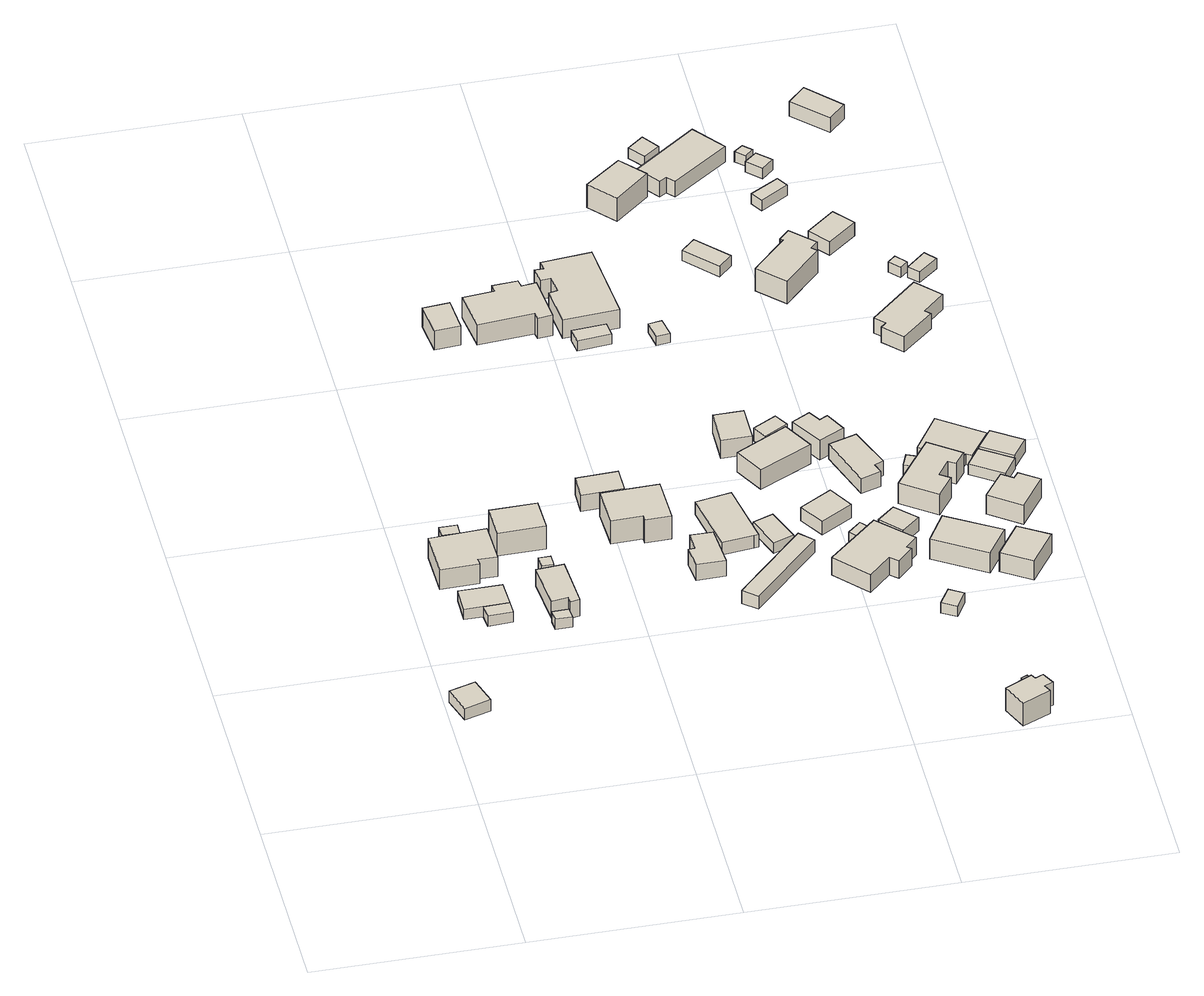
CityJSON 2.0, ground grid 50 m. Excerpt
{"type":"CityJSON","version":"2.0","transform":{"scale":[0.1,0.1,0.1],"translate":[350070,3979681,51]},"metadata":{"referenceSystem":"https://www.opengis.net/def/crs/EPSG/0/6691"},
"CityObjects":{
"building1":{"type":"Building","attributes":{"measuredHeight":3.3},"geometry":[{"type":"Solid","lod":"1","boundaries":[[[[0,1,2,3]],[[2,4,5,3]],[[1,6,4,2]],[[0,7,6,1]],[[3,5,7,0]],[[4,6,7,5]]]]}]},
"building2":{"type":"Building","attributes":{"measuredHeight":3.3},"geometry":[{"type":"Solid","lod":"1","boundaries":[[[[8,9,10,11,12]],[[11,13,14,12]],[[10,15,13,11]],[[9,16,15,10]],[[8,17,16,9]],[[12,14,17,8]],[[13,15,16,17,14]]]]}]},
"building3":{"type":"Building","attributes":{"measuredHeight":3},"geometry":[{"type":"Solid","lod":"1","boundaries":[[[[10,18,19,11]],[[19,20,13,11]],[[18,21,20,19]],[[10,15,21,18]],[[11,13,15,10]],[[20,21,15,13]]]]}]},
"building4":{"type":"Building","attributes":{"measuredHeight":7.9},"geometry":[{"type":"Solid","lod":"1","boundaries":[[[[22,23,24,25,26,27]],[[26,28,29,27]],[[25,30,28,26]],[[24,31,30,25]],[[23,32,31,24]],[[22,33,32,23]],[[27,29,33,22]],[[28,30,31,32,33,29]]]]}]},
"building5":{"type":"Building","attributes":{"measuredHeight":3.9},"geometry":[{"type":"Solid","lod":"1","boundaries":[[[[34,35,36,37]],[[36,38,39,37]],[[35,40,38,36]],[[34,41,40,35]],[[37,39,41,34]],[[38,40,41,39]]]]}]},
"building6":{"type":"Building","attributes":{"measuredHeight":3},"geometry":[{"type":"Solid","lod":"1","boundaries":[[[[42,43,44,45]],[[44,46,47,45]],[[43,48,46,44]],[[42,49,48,43]],[[45,47,49,42]],[[46,48,49,47]]]]}]},
"building7":{"type":"Building","attributes":{"measuredHeight":6},"geometry":[{"type":"Solid","lod":"1","boundaries":[[[[50,51,52,53,54,55]],[[54,56,57,55]],[[53,58,56,54]],[[52,59,58,53]],[[51,60,59,52]],[[50,61,60,51]],[[55,57,61,50]],[[56,58,59,60,61,57]]]]}]},
"building8":{"type":"Building","attributes":{"measuredHeight":8},"geometry":[{"type":"Solid","lod":"1","boundaries":[[[[62,63,64,65]],[[64,66,67,65]],[[63,68,66,64]],[[62,69,68,63]],[[65,67,69,62]],[[66,68,69,67]]]]}]},
"building9":{"type":"Building","attributes":{"measuredHeight":3},"geometry":[{"type":"Solid","lod":"1","boundaries":[[[[70,71,72,73]],[[72,74,75,73]],[[71,76,74,72]],[[70,77,76,71]],[[73,75,77,70]],[[74,76,77,75]]]]}]},
"building10":{"type":"Building","attributes":{"measuredHeight":6.2},"geometry":[{"type":"Solid","lod":"1","boundaries":[[[[78,79,80,81]],[[80,82,83,81]],[[79,84,82,80]],[[78,85,84,79]],[[81,83,85,78]],[[82,84,85,83]]]]}]},
"building11":{"type":"Building","attributes":{"measuredHeight":5.9},"geometry":[{"type":"Solid","lod":"1","boundaries":[[[[86,87,88,89]],[[88,90,91,89]],[[87,92,90,88]],[[86,93,92,87]],[[89,91,93,86]],[[90,92,93,91]]]]}]},
"building12":{"type":"Building","attributes":{"measuredHeight":8},"geometry":[{"type":"Solid","lod":"1","boundaries":[[[[94,95,96,97,98,99]],[[98,100,101,99]],[[97,102,100,98]],[[96,103,102,97]],[[95,104,103,96]],[[94,105,104,95]],[[99,101,105,94]],[[100,102,103,104,105,101]]]]}]},
"building13":{"type":"Building","attributes":{"measuredHeight":4.6},"geometry":[{"type":"Solid","lod":"1","boundaries":[[[[106,107,108,109,110,111]],[[110,112,113,111]],[[109,114,112,110]],[[108,115,114,109]],[[107,116,115,108]],[[106,117,116,107]],[[111,113,117,106]],[[112,114,115,116,117,113]]]]}]},
"building14":{"type":"Building","attributes":{"measuredHeight":7.8},"geometry":[{"type":"Solid","lod":"1","boundaries":[[[[118,119,120,121,122,123,124,125,126,127]],[[126,128,129,127]],[[125,130,128,126]],[[124,131,130,125]],[[123,132,131,124]],[[122,133,132,123]],[[121,134,133,122]],[[120,135,134,121]],[[119,136,135,120]],[[118,137,136,119]],[[127,129,137,118]],[[128,130,131,132,133,134,135,136,137,129]]]]}]},
"building15":{"type":"Building","attributes":{"measuredHeight":4.3},"geometry":[{"type":"Solid","lod":"1","boundaries":[[[[138,139,140,141,142]],[[141,143,144,142]],[[140,145,143,141]],[[139,146,145,140]],[[138,147,146,139]],[[142,144,147,138]],[[143,145,146,147,144]]]]}]},
"building16":{"type":"Building","attributes":{"measuredHeight":3.8},"geometry":[{"type":"Solid","lod":"1","boundaries":[[[[148,149,150,151]],[[150,152,153,151]],[[149,154,152,150]],[[148,155,154,149]],[[151,153,155,148]],[[152,154,155,153]]]]}]},
"building17":{"type":"Building","attributes":{"measuredHeight":3},"geometry":[{"type":"Solid","lod":"1","boundaries":[[[[156,157,158,159]],[[158,160,161,159]],[[157,162,160,158]],[[156,163,162,157]],[[159,161,163,156]],[[160,162,163,161]]]]}]},
"building18":{"type":"Building","attributes":{"measuredHeight":3.2},"geometry":[{"type":"Solid","lod":"1","boundaries":[[[[164,165,166,167]],[[166,168,169,167]],[[165,170,168,166]],[[164,171,170,165]],[[167,169,171,164]],[[168,170,171,169]]]]}]},
"building19":{"type":"Building","attributes":{"measuredHeight":7.6},"geometry":[{"type":"Solid","lod":"1","boundaries":[[[[172,173,174,175,176,177,178,179,180,181]],[[180,182,183,181]],[[179,184,182,180]],[[178,185,184,179]],[[177,186,185,178]],[[176,187,186,177]],[[175,188,187,176]],[[174,189,188,175]],[[173,190,189,174]],[[172,191,190,173]],[[181,183,191,172]],[[182,184,185,186,187,188,189,190,191,183]]]]}]},
"building20":{"type":"Building","attributes":{"measuredHeight":5.2},"geometry":[{"type":"Solid","lod":"1","boundaries":[[[[192,193,194,195]],[[194,196,197,195]],[[193,198,196,194]],[[192,199,198,193]],[[195,197,199,192]],[[196,198,199,197]]]]}]},
"building21":{"type":"Building","attributes":{"measuredHeight":2.7},"geometry":[{"type":"Solid","lod":"1","boundaries":[[[[200,201,202,203]],[[202,204,205,203]],[[201,206,204,202]],[[200,207,206,201]],[[203,205,207,200]],[[204,206,207,205]]]]}]},
"building22":{"type":"Building","attributes":{"measuredHeight":7.4},"geometry":[{"type":"Solid","lod":"1","boundaries":[[[[208,209,210,211]],[[210,212,213,211]],[[209,214,212,210]],[[208,215,214,209]],[[211,213,215,208]],[[212,214,215,213]]]]}]},
"building23":{"type":"Building","attributes":{"measuredHeight":4.9},"geometry":[{"type":"Solid","lod":"1","boundaries":[[[[216,217,218,219]],[[218,220,221,219]],[[217,222,220,218]],[[216,223,222,217]],[[219,221,223,216]],[[220,222,223,221]]]]}]},
"building24":{"type":"Building","attributes":{"measuredHeight":6.1},"geometry":[{"type":"Solid","lod":"1","boundaries":[[[[224,225,226,227,228,229,230,231]],[[230,232,233,231]],[[229,234,232,230]],[[228,235,234,229]],[[227,236,235,228]],[[226,237,236,227]],[[225,238,237,226]],[[224,239,238,225]],[[231,233,239,224]],[[232,234,235,236,237,238,239,233]]]]}]},
"building25":{"type":"Building","attributes":{"measuredHeight":4.2},"geometry":[{"type":"Solid","lod":"1","boundaries":[[[[240,241,242,243]],[[242,244,245,243]],[[241,246,244,242]],[[240,247,246,241]],[[243,245,247,240]],[[244,246,247,245]]]]}]},
"building26":{"type":"Building","attributes":{"measuredHeight":3.8},"geometry":[{"type":"Solid","lod":"1","boundaries":[[[[248,249,250,251]],[[250,252,253,251]],[[249,254,252,250]],[[248,255,254,249]],[[251,253,255,248]],[[252,254,255,253]]]]}]},
"building27":{"type":"Building","attributes":{"measuredHeight":7.9},"geometry":[{"type":"Solid","lod":"1","boundaries":[[[[256,257,258,259,260,261,262,263]],[[262,264,265,263]],[[261,266,264,262]],[[260,267,266,261]],[[259,268,267,260]],[[258,269,268,259]],[[257,270,269,258]],[[256,271,270,257]],[[263,265,271,256]],[[264,266,267,268,269,270,271,265]]]]}]},
"building28":{"type":"Building","attributes":{"measuredHeight":3},"geometry":[{"type":"Solid","lod":"1","boundaries":[[[[272,273,274,275]],[[274,276,277,275]],[[273,278,276,274]],[[272,279,278,273]],[[275,277,279,272]],[[276,278,279,277]]]]}]},
"building29":{"type":"Building","attributes":{"measuredHeight":3},"geometry":[{"type":"Solid","lod":"1","boundaries":[[[[280,281,282,283]],[[282,284,285,283]],[[281,286,284,282]],[[280,287,286,281]],[[283,285,287,280]],[[284,286,287,285]]]]}]},
"building30":{"type":"Building","attributes":{"measuredHeight":7.7},"geometry":[{"type":"Solid","lod":"1","boundaries":[[[[288,289,290,291,292,293]],[[292,294,295,293]],[[291,296,294,292]],[[290,297,296,291]],[[289,298,297,290]],[[288,299,298,289]],[[293,295,299,288]],[[294,296,297,298,299,295]]]]}]},
"building31":{"type":"Building","attributes":{"measuredHeight":4.9},"geometry":[{"type":"Solid","lod":"1","boundaries":[[[[300,301,302,303]],[[302,304,305,303]],[[301,306,304,302]],[[300,307,306,301]],[[303,305,307,300]],[[304,306,307,305]]]]}]},
"building32":{"type":"Building","attributes":{"measuredHeight":7.8},"geometry":[{"type":"Solid","lod":"1","boundaries":[[[[308,309,310,311]],[[310,312,313,311]],[[309,314,312,310]],[[308,315,314,309]],[[311,313,315,308]],[[312,314,315,313]]]]}]},
"building33":{"type":"Building","attributes":{"measuredHeight":5.4},"geometry":[{"type":"Solid","lod":"1","boundaries":[[[[316,317,318,319,320,321]],[[320,322,323,321]],[[319,324,322,320]],[[318,325,324,319]],[[317,326,325,318]],[[316,327,326,317]],[[321,323,327,316]],[[322,324,325,326,327,323]]]]}]},
"building34":{"type":"Building","attributes":{"measuredHeight":3},"geometry":[{"type":"Solid","lod":"1","boundaries":[[[[328,329,330,331]],[[330,332,333,331]],[[329,334,332,330]],[[328,335,334,329]],[[331,333,335,328]],[[332,334,335,333]]]]}]},
"building35":{"type":"Building","attributes":{"measuredHeight":7.5},"geometry":[{"type":"Solid","lod":"1","boundaries":[[[[336,337,338,339]],[[338,340,341,339]],[[337,342,340,338]],[[336,343,342,337]],[[339,341,343,336]],[[340,342,343,341]]]]}]},
"building36":{"type":"Building","attributes":{"measuredHeight":2.8},"geometry":[{"type":"Solid","lod":"1","boundaries":[[[[344,345,346,347]],[[346,348,349,347]],[[345,350,348,346]],[[344,351,350,345]],[[347,349,351,344]],[[348,350,351,349]]]]}]},
"building37":{"type":"Building","attributes":{"measuredHeight":8.3},"geometry":[{"type":"Solid","lod":"1","boundaries":[[[[352,353,354,355,356,357,358,359]],[[358,360,361,359]],[[357,362,360,358]],[[356,363,362,357]],[[355,364,363,356]],[[354,365,364,355]],[[353,366,365,354]],[[352,367,366,353]],[[359,361,367,352]],[[360,362,363,364,365,366,367,361]]]]}]},
"building38":{"type":"Building","attributes":{"measuredHeight":3},"geometry":[{"type":"Solid","lod":"1","boundaries":[[[[368,369,370,371]],[[370,372,373,371]],[[369,374,372,370]],[[368,375,374,369]],[[371,373,375,368]],[[372,374,375,373]]]]}]},
"building39":{"type":"Building","attributes":{"measuredHeight":5.8},"geometry":[{"type":"Solid","lod":"1","boundaries":[[[[376,377,378,379,380,381]],[[380,382,383,381]],[[379,384,382,380]],[[378,385,384,379]],[[377,386,385,378]],[[376,387,386,377]],[[381,383,387,376]],[[382,384,385,386,387,383]]]]}]},
"building40":{"type":"Building","attributes":{"measuredHeight":5.9},"geometry":[{"type":"Solid","lod":"1","boundaries":[[[[388,389,390,391]],[[390,392,393,391]],[[389,394,392,390]],[[388,395,394,389]],[[391,393,395,388]],[[392,394,395,393]]]]}]},
"building41":{"type":"Building","attributes":{"measuredHeight":8.2},"geometry":[{"type":"Solid","lod":"1","boundaries":[[[[396,397,398,399,400,401,402,403]],[[402,404,405,403]],[[401,406,404,402]],[[400,407,406,401]],[[399,408,407,400]],[[398,409,408,399]],[[397,410,409,398]],[[396,411,410,397]],[[403,405,411,396]],[[404,406,407,408,409,410,411,405]]]]}]},
"building42":{"type":"Building","attributes":{"measuredHeight":3},"geometry":[{"type":"Solid","lod":"1","boundaries":[[[[412,413,414,415,416,417]],[[416,418,419,417]],[[415,420,418,416]],[[414,421,420,415]],[[413,422,421,414]],[[412,423,422,413]],[[417,419,423,412]],[[418,420,421,422,423,419]]]]}]},
"building43":{"type":"Building","attributes":{"measuredHeight":7.5},"geometry":[{"type":"Solid","lod":"1","boundaries":[[[[424,425,426,427,428,429]],[[428,430,431,429]],[[427,432,430,428]],[[426,433,432,427]],[[425,434,433,426]],[[424,435,434,425]],[[429,431,435,424]],[[430,432,433,434,435,431]]]]}]},
"building44":{"type":"Building","attributes":{"measuredHeight":3.5},"geometry":[{"type":"Solid","lod":"1","boundaries":[[[[436,437,438,439]],[[438,440,441,439]],[[437,442,440,438]],[[436,443,442,437]],[[439,441,443,436]],[[440,442,443,441]]]]}]},
"building45":{"type":"Building","attributes":{"measuredHeight":3},"geometry":[{"type":"Solid","lod":"1","boundaries":[[[[444,445,446,447]],[[446,448,449,447]],[[445,450,448,446]],[[444,451,450,445]],[[447,449,451,444]],[[448,450,451,449]]]]}]},
"building46":{"type":"Building","attributes":{"measuredHeight":3},"geometry":[{"type":"Solid","lod":"1","boundaries":[[[[452,453,454,455]],[[454,456,457,455]],[[453,458,456,454]],[[452,459,458,453]],[[455,457,459,452]],[[456,458,459,457]]]]}]},
"building47":{"type":"Building","attributes":{"measuredHeight":4.3},"geometry":[{"type":"Solid","lod":"1","boundaries":[[[[460,461,462,463]],[[462,464,465,463]],[[461,466,464,462]],[[460,467,466,461]],[[463,465,467,460]],[[464,466,467,465]]]]}]},
"building48":{"type":"Building","attributes":{"measuredHeight":3},"geometry":[{"type":"Solid","lod":"1","boundaries":[[[[468,469,470,471]],[[470,472,473,471]],[[469,474,472,470]],[[468,475,474,469]],[[471,473,475,468]],[[472,474,475,473]]]]}]},
"building49":{"type":"Building","attributes":{"measuredHeight":4.5},"geometry":[{"type":"Solid","lod":"1","boundaries":[[[[476,477,478,479]],[[478,480,481,479]],[[477,482,480,478]],[[476,483,482,477]],[[479,481,483,476]],[[480,482,483,481]]]]}]},
"building50":{"type":"Building","attributes":{"measuredHeight":5.8},"geometry":[{"type":"Solid","lod":"1","boundaries":[[[[484,485,486,487,488,489,490,491]],[[490,492,493,491]],[[489,494,492,490]],[[488,495,494,489]],[[487,496,495,488]],[[486,497,496,487]],[[485,498,497,486]],[[484,499,498,485]],[[491,493,499,484]],[[492,494,495,496,497,498,499,493]]]]}]},
"building51":{"type":"Building","attributes":{"measuredHeight":3},"geometry":[{"type":"Solid","lod":"1","boundaries":[[[[500,501,502,503]],[[502,504,505,503]],[[501,506,504,502]],[[500,507,506,501]],[[503,505,507,500]],[[504,506,507,505]]]]}]},
"building52":{"type":"Building","attributes":{"measuredHeight":3},"geometry":[{"type":"Solid","lod":"1","boundaries":[[[[508,509,510,511]],[[510,512,513,511]],[[509,514,512,510]],[[508,515,514,509]],[[511,513,515,508]],[[512,514,515,513]]]]}]},
"building53":{"type":"Building","attributes":{"measuredHeight":4.2},"geometry":[{"type":"Solid","lod":"1","boundaries":[[[[516,517,518,519]],[[518,520,521,519]],[[517,522,520,518]],[[516,523,522,517]],[[519,521,523,516]],[[520,522,523,521]]]]}]}
},
"vertices":[
[72,369,21],[93,300,21],[29,281,21],[8,350,21],[29,281,54],[8,350,54],[93,300,54],[72,369,54],
[105,703,15],[208,703,15],[210,638,15],[149,636,15],[104,636,15],[149,636,45],[104,636,45],[210,638,45],[208,703,45],[105,703,45],
[211,604,15],[151,602,15],[151,602,45],[211,604,45],
[209,875,13],[211,771,13],[166,772,13],[167,756,13],[74,754,13],[73,869,13],[74,754,70],[73,869,70],[167,756,70],[166,772,70],[211,771,70],[209,875,70],
[151,923,13],[151,894,13],[109,894,13],[109,923,13],[109,894,52],[109,923,52],[151,894,52],[151,923,52],
[334,585,17],[336,556,17],[296,556,17],[295,584,17],[296,556,47],[295,584,47],[336,556,47],[334,585,47],
[353,723,15],[361,593,15],[338,590,15],[337,605,15],[297,600,15],[287,718,15],[297,600,63],[287,718,63],[337,605,63],[338,590,63],[361,593,63],[353,723,63],
[338,842,15],[225,840,15],[224,924,15],[336,926,15],[224,924,81],[336,926,81],[225,840,81],[338,842,81],
[335,779,15],[335,749,15],[307,749,15],[306,779,15],[307,749,45],[306,779,45],[335,749,45],[335,779,45],
[238,1568,28],[230,1653,28],[294,1658,28],[300,1572,28],[294,1658,83],[300,1572,83],[230,1653,83],[238,1568,83],
[442,1017,15],[542,1020,15],[542,958,15],[441,954,15],[542,958,62],[441,954,62],[542,1020,62],[442,1017,62],
[618,932,16],[620,816,16],[558,814,16],[557,829,16],[483,827,16],[479,929,16],[483,827,82],[479,929,82],[557,829,82],[558,814,82],[620,816,82],[618,932,82],
[703,760,20],[710,656,20],[641,655,20],[635,712,20],[650,713,20],[649,761,20],[650,713,66],[649,761,66],[635,712,66],[641,655,66],[710,656,66],[703,760,66],
[401,1675,26],[398,1695,26],[459,1699,26],[462,1680,26],[498,1684,26],[509,1564,26],[474,1560,26],[471,1578,26],[337,1566,26],[324,1668,26],[337,1566,85],[324,1668,85],[471,1578,85],[474,1560,85],[509,1564,85],[498,1684,85],[462,1680,85],[459,1699,85],[398,1695,85],[401,1675,85],
[716,732,19],[689,885,19],[775,900,19],[803,742,19],[793,741,19],[803,742,56],[793,741,56],[775,900,56],[689,885,56],[716,732,56],
[922,694,21],[756,525,21],[723,553,21],[890,725,21],[723,553,58],[890,725,58],[756,525,58],[922,694,58],
[628,1544,25],[632,1507,25],[551,1499,25],[546,1538,25],[551,1499,55],[546,1538,55],[632,1507,55],[628,1544,55],
[850,809,22],[880,727,22],[831,709,22],[801,791,22],[831,709,53],[801,791,53],[880,727,53],[850,809,53],
[662,1559,25],[529,1550,25],[519,1650,25],[540,1654,25],[534,1698,25],[509,1696,25],[504,1736,25],[526,1736,25],[523,1759,25],[644,1770,25],[523,1759,79],[644,1770,79],[526,1736,79],[504,1736,79],[509,1696,79],[534,1698,79],[540,1654,79],[519,1650,79],[529,1550,79],[662,1559,79],
[860,1159,19],[859,1068,19],[787,1066,19],[788,1159,19],[787,1066,71],[788,1159,71],[859,1068,71],[860,1159,71],
[753,1534,25],[762,1485,25],[729,1481,25],[721,1529,25],[729,1481,51],[721,1529,51],[762,1485,51],[753,1534,51],
[939,1082,17],[980,1008,17],[852,943,17],[813,1015,17],[852,943,73],[813,1015,73],[980,1008,73],[939,1082,73],
[916,817,16],[994,863,16],[1029,803,16],[953,757,16],[1029,803,55],[953,757,55],[994,863,55],[916,817,55],
[1063,721,18],[1143,641,18],[1115,613,18],[1125,605,18],[1088,568,18],[1069,585,18],[1015,533,18],[943,612,18],[1015,533,69],[943,612,69],[1069,585,69],[1088,568,69],[1125,605,69],[1115,613,69],[1143,641,69],[1063,721,69],
[1033,731,18],[1048,714,18],[1016,685,18],[1001,702,18],[1016,685,60],[1001,702,60],[1048,714,60],[1033,731,60],
[929,1145,17],[949,1111,17],[892,1079,17],[873,1114,17],[892,1079,55],[873,1114,55],[949,1111,55],[929,1145,55],
[1331,62,14],[1310,53,14],[1319,34,14],[1250,3,14],[1223,65,14],[1289,97,14],[1295,85,14],[1315,94,14],[1295,85,80],[1315,94,80],[1289,97,80],[1223,65,80],[1250,3,80],[1319,34,80],[1310,53,80],[1331,62,80],
[1213,450,19],[1187,407,19],[1153,428,19],[1179,471,19],[1153,428,49],[1179,471,49],[1187,407,49],[1213,450,49],
[1289,142,14],[1301,120,14],[1285,112,14],[1274,135,14],[1285,112,44],[1274,135,44],[1301,120,44],[1289,142,44],
[1003,1018,16],[957,1096,16],[1001,1120,16],[1019,1091,16],[1039,1101,16],[1065,1050,16],[1039,1101,72],[1065,1050,72],[1019,1091,72],[1001,1120,72],[957,1096,72],[1003,1018,72],
[1123,688,16],[1077,737,16],[1119,774,16],[1167,726,16],[1119,774,55],[1167,726,55],[1077,737,55],[1123,688,55],
[824,2015,12],[740,1944,12],[684,2007,12],[771,2075,12],[684,2007,79],[771,2075,79],[740,1944,79],[824,2015,79],
[1092,1040,15],[1131,935,15],[1109,925,15],[1118,899,15],[1069,883,15],[1024,1019,15],[1069,883,58],[1024,1019,58],[1118,899,58],[1109,925,58],[1131,935,58],[1092,1040,58],
[884,1799,21],[954,1725,21],[920,1693,21],[850,1767,21],[920,1693,51],[850,1767,51],[954,1725,51],[884,1799,51],
[1215,699,15],[1342,622,15],[1292,547,15],[1170,624,15],[1292,547,73],[1170,624,73],[1342,622,73],[1215,699,73],
[1214,951,16],[1200,917,16],[1175,928,16],[1189,962,16],[1175,928,44],[1189,962,44],[1200,917,44],[1214,951,44],
[1309,906,15],[1284,871,15],[1268,883,15],[1239,842,15],[1263,825,15],[1225,772,15],[1143,831,15],[1235,960,15],[1143,831,74],[1235,960,74],[1225,772,74],[1263,825,74],[1239,842,74],[1268,883,74],[1284,871,74],[1309,906,74],
[851,2191,10],[880,2150,10],[842,2122,10],[812,2160,10],[842,2122,40],[812,2160,40],[880,2150,40],[851,2191,40],
[1021,2100,11],[886,2002,11],[869,2021,11],[852,2009,11],[811,2063,11],[962,2175,11],[811,2063,56],[962,2175,56],[852,2009,56],[869,2021,56],[886,2002,56],[1021,2100,56],
[1442,589,13],[1384,504,13],[1314,550,13],[1371,634,13],[1314,550,68],[1371,634,68],[1384,504,68],[1442,589,68],
[1143,1690,21],[1126,1672,21],[1138,1660,21],[1048,1568,21],[988,1628,21],[1070,1712,21],[1064,1718,21],[1089,1743,21],[1064,1718,86],[1089,1743,86],[1070,1712,86],[988,1628,86],[1048,1568,86],[1138,1660,86],[1126,1672,86],[1143,1690,86],
[1383,999,14],[1333,927,14],[1320,936,14],[1311,923,14],[1219,982,14],[1279,1074,14],[1219,982,44],[1279,1074,44],[1311,923,44],[1320,936,44],[1333,927,44],[1383,999,44],
[1461,784,14],[1402,701,14],[1328,755,14],[1375,820,14],[1402,801,14],[1414,817,14],[1402,801,69],[1414,817,69],[1375,820,69],[1328,755,69],[1402,701,69],[1461,784,69],
[1351,948,14],[1426,897,14],[1393,849,14],[1318,899,14],[1393,849,45],[1318,899,45],[1426,897,45],[1351,948,45],
[1115,1981,12],[1132,1953,12],[1064,1912,12],[1047,1941,12],[1064,1912,42],[1047,1941,42],[1132,1953,42],[1115,1981,42],
[1083,2095,10],[1063,2077,10],[1042,2097,10],[1063,2114,10],[1042,2097,40],[1063,2114,40],[1063,2077,40],[1083,2095,40],
[1425,901,13],[1353,949,13],[1389,1000,13],[1460,952,13],[1389,1000,49],[1460,952,49],[1353,949,49],[1425,901,49],
[1120,2051,10],[1091,2025,10],[1058,2057,10],[1087,2082,10],[1058,2057,40],[1087,2082,40],[1091,2025,40],[1120,2051,40],
[1179,1721,16],[1140,1769,16],[1208,1825,16],[1248,1777,16],[1208,1825,55],[1248,1777,55],[1140,1769,55],[1179,1721,55],
[1332,1537,15],[1386,1481,15],[1334,1433,15],[1346,1420,15],[1270,1352,15],[1227,1397,15],[1240,1409,15],[1217,1432,15],[1240,1409,59],[1217,1432,59],[1227,1397,59],[1270,1352,59],[1346,1420,59],[1334,1433,59],[1386,1481,59],[1332,1537,59],
[1313,1651,17],[1336,1625,17],[1317,1609,17],[1294,1634,17],[1317,1609,47],[1294,1634,47],[1336,1625,47],[1313,1651,47],
[1380,1651,15],[1403,1625,15],[1356,1586,15],[1333,1609,15],[1356,1586,45],[1333,1609,45],[1403,1625,45],[1380,1651,45],
[1239,2275,7],[1315,2196,7],[1274,2156,7],[1197,2233,7],[1274,2156,49],[1197,2233,49],[1315,2196,49],[1239,2275,49]
]}
